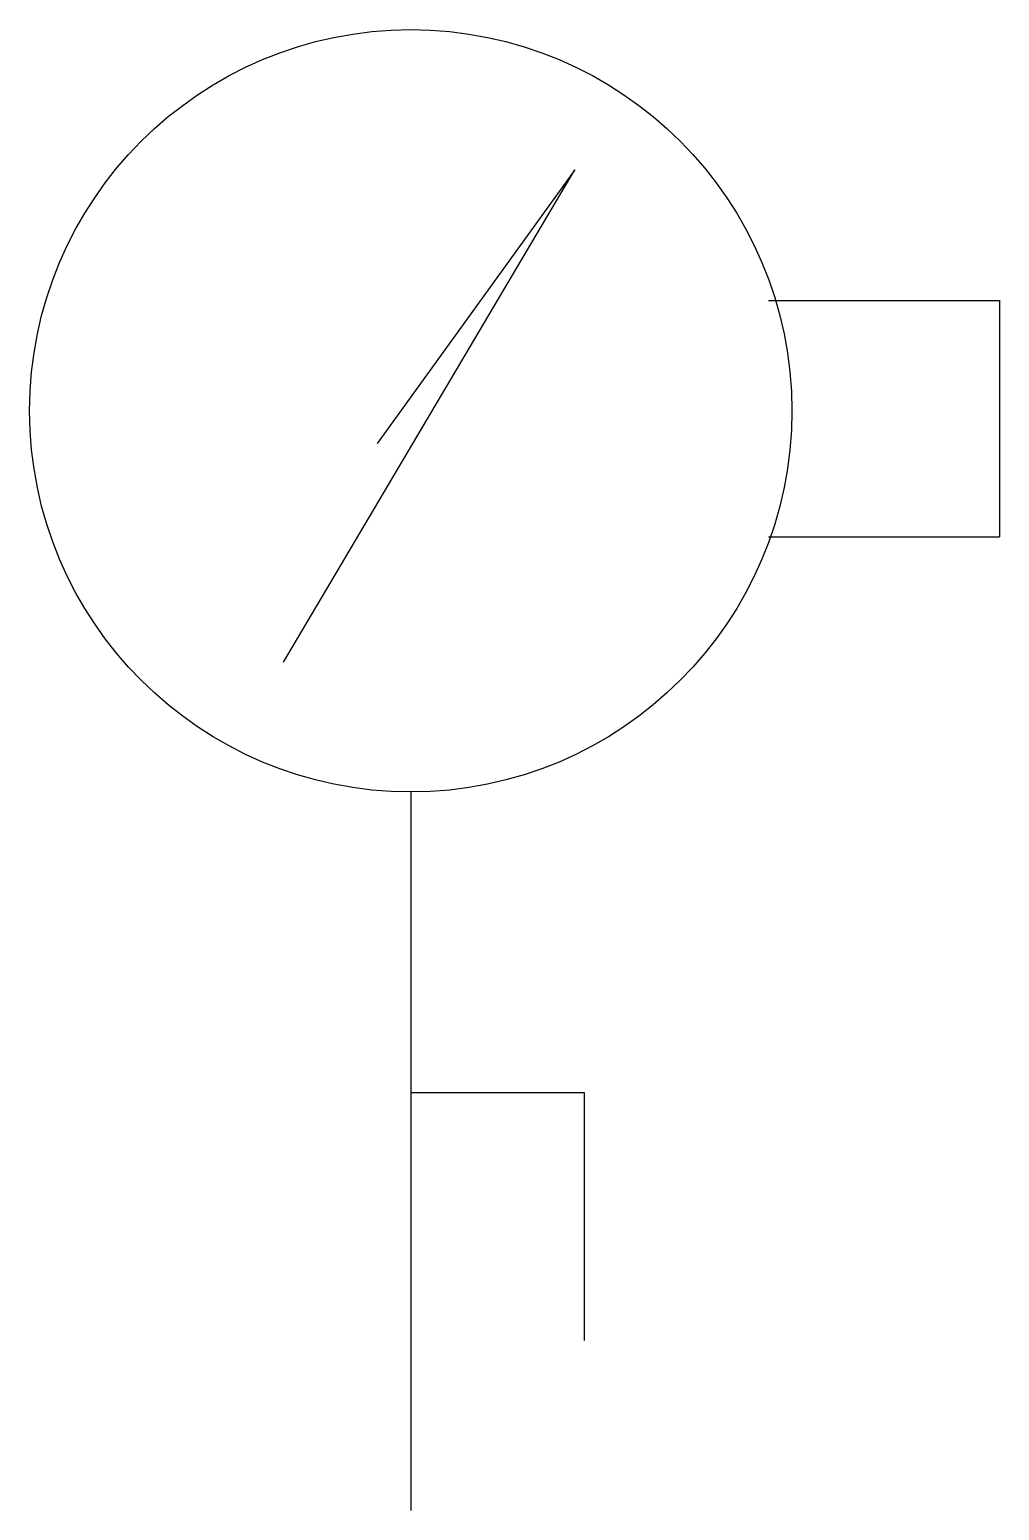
# Model space of a CAD drawing. Header units: metres. Extents: x 108975 to 109626, y -137540 to -136545.
import ezdxf

# ---------------------------------------------------------------- set-up
doc = ezdxf.new("R2010")
doc.units = ezdxf.units.M
doc.layers.add('DET1', color=1, linetype='Continuous')

msp = doc.modelspace()

# ---------------------------------------------------------------- linework, layer by layer
at = {"layer": 'DET1'}
for p, q in [((109145.39, -136970.18), (109340.95, -136639.61)), ((109340.95, -136639.61), (109208.31, -136823.38)), ((109471.18, -136727.33), (109626.18, -136727.33)), ((109626.18, -136727.33), (109626.18, -136886.12)), ((109471.18, -136886.12), (109626.18, -136886.12)), ((109230.76, -137057.43), (109230.76, -137539.94)), ((109230.76, -137259.26), (109347.34, -137259.26)), ((109347.34, -137259.26), (109347.34, -137425.94))]:
    msp.add_line(p, q, dxfattribs=at)
msp.add_circle((109230.76, -136801.42), 256.01, dxfattribs=at)

doc.saveas('drawing.dxf')
